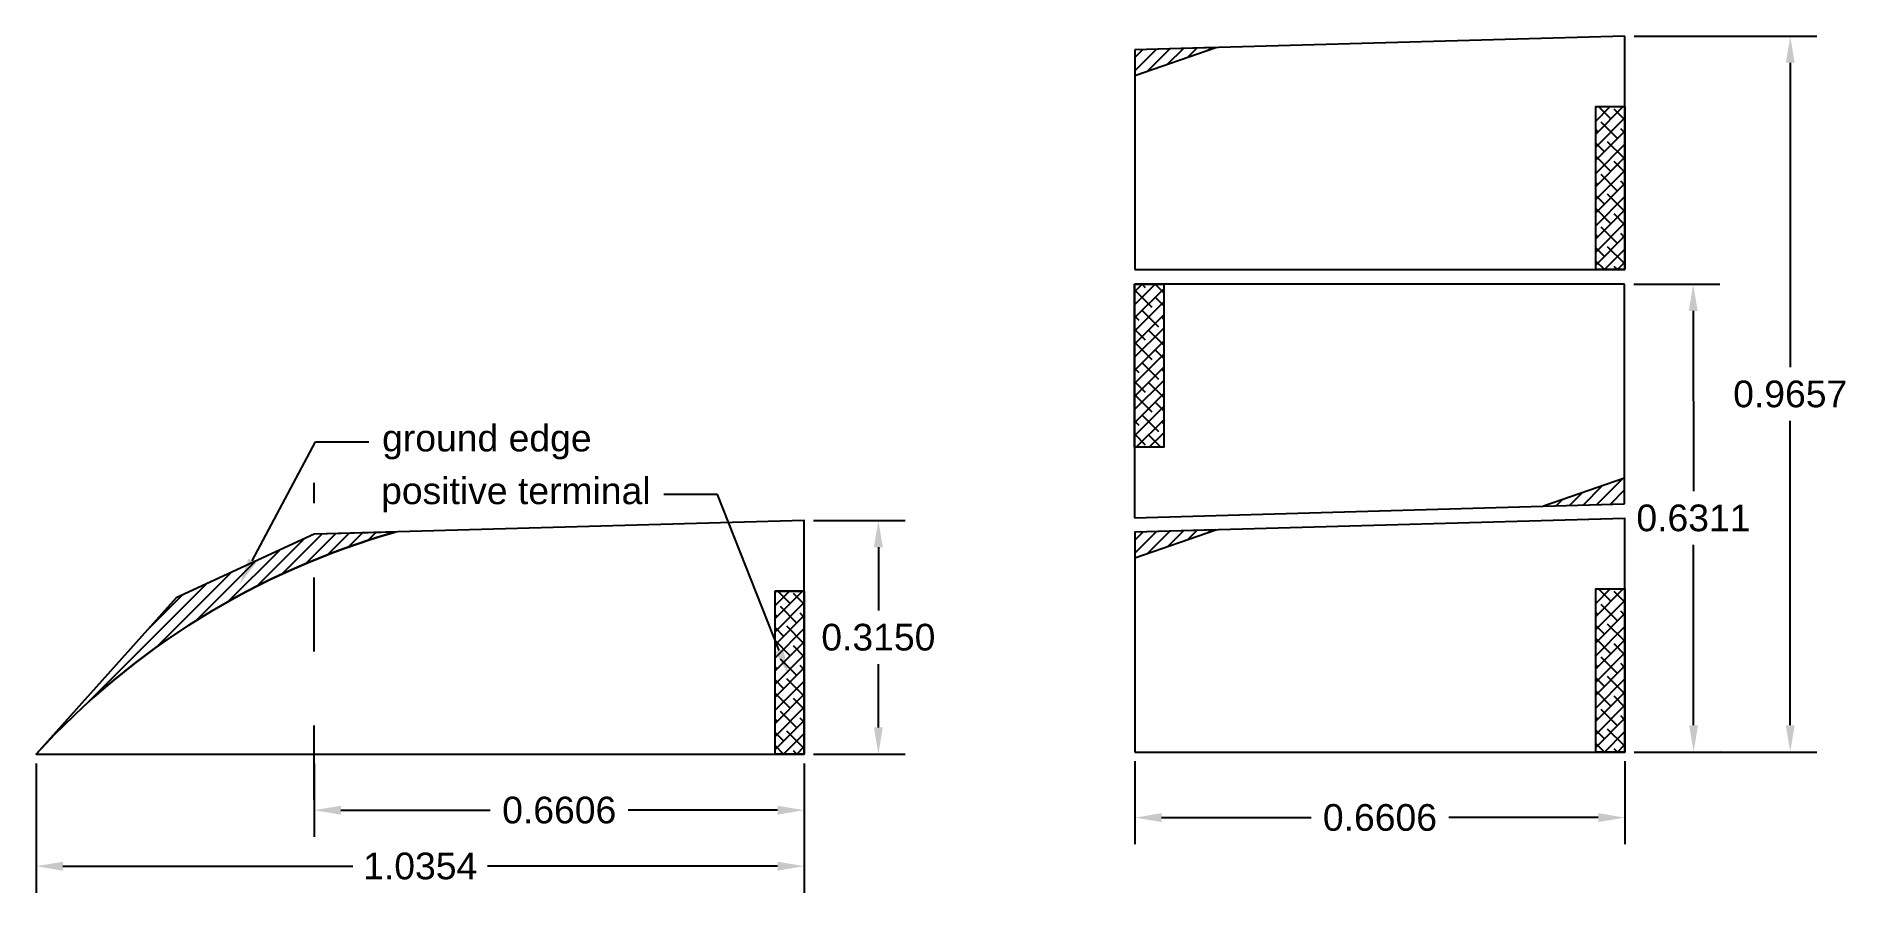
# Model space of a CAD drawing. Header units: inches. Extents: x 0 to 2.44, y -0.19 to 0.97.
import ezdxf
from ezdxf import colors
from ezdxf.entities.mleader import LeaderData, LeaderLine
from ezdxf.math import Vec2, Vec3

# ---------------------------------------------------------------- set-up
doc = ezdxf.new("R2010")
doc.units = ezdxf.units.IN
doc.header["$MEASUREMENT"] = 0
doc.linetypes.add('DASHED', pattern=[0.75, 0.5, -0.25])
doc.styles.get("Standard").update_dxf_attribs({"font": 'Arial.ttf'})
doc.dimstyles.get("Standard").update_dxf_attribs({"dimtxt": 0.18, "dimasz": 0.18, "dimexe": 0.18, "dimexo": 0.0625, "dimgap": 0.09, "dimtad": 0, "dimtih": 1, "dimtoh": 1, "dimdec": 4, "dimzin": 0, "dimdsep": 46, "dimtxsty": 'Standard', "dimcen": 0.09, "dimadec": 0, "dimazin": 0, "dimtfac": 1, "dimtdec": 4, "dimtofl": 0, "dimtmove": 0, "dimatfit": 3, "dimfxl": 1, "dimtolj": 1, "dimtzin": 0, "dimarcsym": 0})

# ---------------------------------------------------------------- blocks, each defined once
blk = doc.blocks.new('*D1')
at = {"color": 0, "lineweight": -2, "transparency": 16777216}
for p, q in [((0, -0.0125), (0, -0.1872)), ((1.0354, -0.0125), (1.0354, -0.1872)), ((0.036, -0.1512), (0.4268, -0.1512)), ((0.9994, -0.1512), (0.6086, -0.1512))]:
    blk.add_line(p, q, dxfattribs=at)
at = {"color": 0, "transparency": 16777216}
for points in [[(0.036, -0.1452), (0.036, -0.1572), (0, -0.1512)], [(0.9994, -0.1452), (0.9994, -0.1572), (1.0354, -0.1512)]]:
    blk.add_solid(points, dxfattribs=at)
at = {"layer": 'Defpoints', "color": 0, "transparency": 16777216}
for p in [(0, 0), (1.0354, 0), (1.0354, -0.1512)]:
    blk.add_point(p, dxfattribs=at)
at = {"color": 0, "transparency": 16777216, "insert": (0.5177, -0.1512), "char_height": 0.036, "attachment_point": 5}
blk.add_mtext('\\A1;1.0354', dxfattribs=at)
blk = doc.blocks.new('*D2')
at = {"color": 0, "lineweight": -2, "transparency": 16777216}
for p, q in [((0.3748, -0.0125), (0.3748, -0.1117)), ((1.0354, -0.0125), (1.0354, -0.1117)), ((0.4108, -0.0757), (0.6122, -0.0757)), ((0.9994, -0.0757), (0.798, -0.0757))]:
    blk.add_line(p, q, dxfattribs=at)
at = {"color": 0, "transparency": 16777216}
for points in [[(0.4108, -0.0697), (0.4108, -0.0817), (0.3748, -0.0757)], [(0.9994, -0.0697), (0.9994, -0.0817), (1.0354, -0.0757)]]:
    blk.add_solid(points, dxfattribs=at)
at = {"layer": 'Defpoints', "color": 0, "transparency": 16777216}
for p in [(0.3748, 0), (1.0354, 0), (1.0354, -0.0757)]:
    blk.add_point(p, dxfattribs=at)
at = {"color": 0, "transparency": 16777216, "insert": (0.7051, -0.0757), "char_height": 0.036, "attachment_point": 5}
blk.add_mtext('\\A1;0.6606', dxfattribs=at)
blk = doc.blocks.new('*D3')
at = {"color": 0, "lineweight": -2, "transparency": 16777216}
for p, q in [((1.0479, 0.315), (1.1713, 0.315)), ((1.1353, 0.279), (1.1353, 0.1937)), ((1.1353, 0.036), (1.1353, 0.1212)), ((1.0479, 0), (1.1713, 0))]:
    blk.add_line(p, q, dxfattribs=at)
at = {"color": 0, "transparency": 16777216}
for points in [[(1.1293, 0.279), (1.1413, 0.279), (1.1353, 0.315)], [(1.1293, 0.036), (1.1413, 0.036), (1.1353, 0)]]:
    blk.add_solid(points, dxfattribs=at)
at = {"layer": 'Defpoints', "color": 0, "transparency": 16777216}
for p in [(1.0354, 0.315), (1.1353, 0.315), (1.0354, 0)]:
    blk.add_point(p, dxfattribs=at)
at = {"color": 0, "transparency": 16777216, "insert": (1.1353, 0.1575), "char_height": 0.036, "attachment_point": 5}
blk.add_mtext('\\A1;0.3150', dxfattribs=at)
blk = doc.blocks.new('*D4')
at = {"color": 0, "lineweight": -2, "transparency": 16777216}
for p, q in [((1.4812, -0.0097), (1.4812, -0.1217)), ((2.1418, -0.0097), (2.1418, -0.1217)), ((1.5172, -0.0857), (1.7186, -0.0857)), ((2.1058, -0.0857), (1.9044, -0.0857))]:
    blk.add_line(p, q, dxfattribs=at)
at = {"color": 0, "transparency": 16777216}
for points in [[(1.5172, -0.0797), (1.5172, -0.0917), (1.4812, -0.0857)], [(2.1058, -0.0797), (2.1058, -0.0917), (2.1418, -0.0857)]]:
    blk.add_solid(points, dxfattribs=at)
at = {"layer": 'Defpoints', "color": 0, "transparency": 16777216}
for p in [(1.4812, 0.0028), (2.1418, 0.0028), (2.1418, -0.0857)]:
    blk.add_point(p, dxfattribs=at)
at = {"color": 0, "transparency": 16777216, "insert": (1.8115, -0.0857), "char_height": 0.036, "attachment_point": 5}
blk.add_mtext('\\A1;0.6606', dxfattribs=at)
blk = doc.blocks.new('*D5')
at = {"color": 0, "lineweight": -2, "transparency": 16777216}
for p, q in [((2.1538, 0.6339), (2.2698, 0.634)), ((2.2338, 0.5979), (2.2341, 0.3547)), ((2.2343, 0.0389), (2.2341, 0.2822)), ((2.1543, 0.0028), (2.2704, 0.0029))]:
    blk.add_line(p, q, dxfattribs=at)
at = {"color": 0, "transparency": 16777216}
for points in [[(2.2398, 0.5979), (2.2278, 0.5979), (2.2338, 0.6339)], [(2.2403, 0.0389), (2.2283, 0.0389), (2.2344, 0.0029)]]:
    blk.add_solid(points, dxfattribs=at)
at = {"layer": 'Defpoints', "color": 0, "transparency": 16777216}
for p in [(2.1413, 0.6339), (2.2338, 0.6339), (2.1418, 0.0028)]:
    blk.add_point(p, dxfattribs=at)
at = {"color": 0, "transparency": 16777216, "insert": (2.2341, 0.3184), "char_height": 0.036, "attachment_point": 5}
blk.add_mtext('\\A1;0.6311', dxfattribs=at)
blk = doc.blocks.new('*D6')
at = {"color": 0, "lineweight": -2, "transparency": 16777216}
for p, q in [((2.1543, 0.9685), (2.4006, 0.9685)), ((2.3646, 0.9325), (2.3646, 0.5219)), ((2.3646, 0.0388), (2.3646, 0.4494)), ((2.1543, 0.0028), (2.4006, 0.0028))]:
    blk.add_line(p, q, dxfattribs=at)
at = {"color": 0, "transparency": 16777216}
for points in [[(2.3586, 0.9325), (2.3706, 0.9325), (2.3646, 0.9685)], [(2.3586, 0.0388), (2.3706, 0.0388), (2.3646, 0.0028)]]:
    blk.add_solid(points, dxfattribs=at)
at = {"layer": 'Defpoints', "color": 0, "transparency": 16777216}
for p in [(2.1418, 0.9685), (2.3646, 0.9685), (2.1418, 0.0028)]:
    blk.add_point(p, dxfattribs=at)
at = {"color": 0, "transparency": 16777216, "insert": (2.3646, 0.4856), "char_height": 0.036, "attachment_point": 5}
blk.add_mtext('\\A1;0.9657', dxfattribs=at)

msp = doc.modelspace()

# ---------------------------------------------------------------- hatches: boundary and pattern name
h = msp.add_hatch()
h.set_pattern_fill('ANSI31', color=256, scale=0.1, angle=360)
h.set_pattern_definition([(45, (1.367974, 0.154557), (-0.00883883, 0.00883883), [])])
h.paths.add_polyline_path([(1.48117, 0.94997), (1.48117, 0.9153), (1.59037, 0.95302)])
h = msp.add_hatch()
h.set_pattern_fill('ANSI38', color=256, scale=0.1, angle=360)
h.set_pattern_definition([(45, (1.106371, 0.653508), (-0.00883883, 0.00883883), []), (135, (1.106371, 0.653508), (-0.0265165, 0.00883883), [0.03125, -0.01875])])
h.paths.add_polyline_path([(2.1418, 0.87351), (2.10237, 0.87351), (2.10237, 0.65351), (2.1418, 0.65351)])
h = msp.add_hatch()
h.set_pattern_fill('ANSI38', color=256, scale=0.1, angle=180)
h.set_pattern_definition([(225, (2.516057, 0.633858), (0.00883883, -0.00883883), []), (315, (2.516057, 0.633858), (0.0265165, -0.00883883), [0.03125, -0.01875])])
h.paths.add_polyline_path([(1.48062, 0.41386), (1.52006, 0.41386), (1.52006, 0.63386), (1.48062, 0.63386)])
h = msp.add_hatch()
h.set_pattern_fill('ANSI31', color=256, scale=0.1, angle=180)
h.set_pattern_definition([(225, (2.255003, 1.141921), (0.00883883, -0.00883883), [])])
h.paths.add_polyline_path([(2.03206, 0.33434), (2.14125, 0.3374), (2.14125, 0.37206)])
h = msp.add_hatch()
h.set_pattern_fill('ANSI31', color=256, scale=0.1)
h.paths.add_polyline_path([(0.3748, 0.29646), (0.18858, 0.21063), (0, 0, -0.139452), (0.484, 0.29952)])
h = msp.add_hatch()
h.set_pattern_fill('ANSI31', color=256, scale=0.1)
h.set_pattern_definition([(45, (1.367974, -0.496152), (-0.00883883, 0.00883883), [])])
h.paths.add_polyline_path([(1.48117, 0.29926), (1.48117, 0.26459), (1.59037, 0.30231)])
h = msp.add_hatch()
h.set_pattern_fill('ANSI38', color=256, scale=0.1)
h.paths.add_polyline_path([(1.03543, 0.22), (0.996, 0.22), (0.996, 0), (1.03543, 0)])
h = msp.add_hatch()
h.set_pattern_fill('ANSI38', color=256, scale=0.1)
h.set_pattern_definition([(45, (1.106371, 0.002799), (-0.00883883, 0.00883883), []), (135, (1.106371, 0.002799), (-0.0265165, 0.00883883), [0.03125, -0.01875])])
h.paths.add_polyline_path([(2.1418, 0.2228), (2.10237, 0.2228), (2.10237, 0.0028), (2.1418, 0.0028)])

# ---------------------------------------------------------------- linework, layer by layer
for p, q in [((2.1418, 0.96847), (1.48117, 0.94997)), ((2.1418, 0.65351), (2.1418, 0.96847)), ((1.48117, 0.94997), (1.48117, 0.65351)), ((1.48117, 0.65351), (2.1418, 0.65351)), ((1.48062, 0.63386), (1.48062, 0.3189)), ((2.14125, 0.63386), (1.48062, 0.63386)), ((2.14125, 0.3374), (2.14125, 0.63386)), ((1.48062, 0.3189), (2.14125, 0.3374)), ((1.03543, 0.22), (0.996, 0.22))]:
    msp.add_line(p, q)
at = {"linetype": 'DASHED', "ltscale": 0.1}
msp.add_line((0.3748, -0.06163), (0.3748, 0.36604), dxfattribs=at)
for points in [[(1.48117, 0.94997), (1.48117, 0.9153), (1.59037, 0.95302)], [(2.1418, 0.65351), (2.10237, 0.65351), (2.10237, 0.87351), (2.1418, 0.87351)], [(1.48062, 0.63386), (1.52006, 0.63386), (1.52006, 0.41386), (1.48062, 0.41386)], [(2.14125, 0.3374), (2.14125, 0.37206), (2.03206, 0.33434)], [(1.48117, 0.0028), (2.1418, 0.0028), (2.1418, 0.31776), (1.48117, 0.29926)], [(0.3748, 0.29646), (0.18858, 0.21063), (0, 0), (1.03543, 0), (1.03543, 0.31496)], [(1.48117, 0.29926), (1.48117, 0.26459), (1.59037, 0.30231)], [(1.03543, 0), (0.996, 0), (0.996, 0.22), (1.03543, 0.22)], [(2.1418, 0.0028), (2.10237, 0.0028), (2.10237, 0.2228), (2.1418, 0.2228)]]:
    msp.add_lwpolyline(points, close=True)
msp.add_lwpolyline([(0.484, 0.29952), (0.3748, 0.29646), (0.18858, 0.21063), (0, 0, -0.139452)], format="xyb", close=True)
msp.add_arc((0.76851, -0.70105), 1.04023, 105.87297, 137.62822)

# ---------------------------------------------------------------- dimensions: what is measured, and where the dimension line sits
dim = msp.add_aligned_dim(p1=(2.1418, 0.0028), p2=(2.1418, 0.96847), distance=-0.22275, dimstyle='Standard', override={"dimscale": 0.2})
dim.commit()
dim.dimension.update_dxf_attribs({"geometry": '*D6', "text_midpoint": (2.36455, 0.48563)})
dim = msp.add_linear_dim(base=(2.23382, 0.63394), p1=(2.1418, 0.0028), p2=(2.14125, 0.63386), angle=90.04995, dimstyle='Standard', override={"dimscale": 0.2})
dim.commit()
dim.dimension.update_dxf_attribs({"geometry": '*D5', "text_midpoint": (2.23409, 0.31841), "dimtype": 161})
dim = msp.add_linear_dim(base=(1.13534, 0.31496), p1=(1.03543, 0), p2=(1.03543, 0.31496), angle=90, dimstyle='Standard', override={"dimscale": 0.2})
dim.commit()
dim.dimension.update_dxf_attribs({"geometry": '*D3', "text_midpoint": (1.13534, 0.15748)})
dim = msp.add_linear_dim(base=(1.03543, -0.15116), p1=(0, 0), p2=(1.03543, 0), dimstyle='Standard', override={"dimscale": 0.2})
dim.commit()
dim.dimension.update_dxf_attribs({"geometry": '*D1', "text_midpoint": (0.51772, -0.15116), "dimtype": 160})
for base, p1, p2, picture, middle in [((1.03543, -0.07566), (0.3748, 0), (1.03543, 0), '*D2', (0.70512, -0.07566)), ((2.1418, -0.08573), (1.48117, 0.0028), (2.1418, 0.0028), '*D4', (1.81149, -0.08573))]:
    dim = msp.add_linear_dim(base=base, p1=p1, p2=p2, dimstyle='Standard', override={"dimscale": 0.2})
    dim.commit()
    dim.dimension.update_dxf_attribs({"geometry": picture, "text_midpoint": middle})

# ---------------------------------------------------------------- leaders
ml = msp.add_multileader_mtext('Standard')
ml.set_content('ground edge', color=256)
ml.set_leader_properties()
ml.build(insert=Vec2(0, 0))
ml.multileader.update_dxf_attribs({"dogleg_length": 0.36, "arrow_head_size": 0.036, "scale": 0.2})
ctx = ml.context
ctx.base_point, ctx.scale, ctx.char_height, ctx.arrow_head_size, ctx.landing_gap_size, ctx.plane_origin = Vec3(0.44834, 0.42117), 0.2, 0.036, 0.036, 0.018, Vec3(0.27419, 0.22884)
notes = []
notes.append((ctx, [(0, (1, 1, 0), (0.37634, 0.42117), (1, 0), 0.072, [(0, [(0.27419, 0.22884)], 0, [])])]))
ctx.mtext.insert, ctx.mtext.flow_direction = Vec3(0.46634, 0.44432), 5
ml = msp.add_multileader_mtext('Standard')
ml.set_content('positive terminal', color=256)
ml.set_leader_properties()
ml.build(insert=Vec2(0, 0))
ml.multileader.update_dxf_attribs({"dogleg_length": 0.36, "arrow_head_size": 0.036, "scale": 0.2})
ctx = ml.context
ctx.base_point, ctx.scale, ctx.char_height, ctx.arrow_head_size, ctx.landing_gap_size, ctx.plane_origin = Vec3(0.45373, 0.35026), 0.2, 0.036, 0.036, 0.018, Vec3(1.01476, 0.10635)
ctx.text_align_type = 2
notes.append((ctx, [(0, (1, 1, 0), (0.91829, 0.35026), (-1, 0), 0.072, [(0, [(1.01476, 0.10635)], 0, [])])]))
ctx.mtext.insert, ctx.mtext.alignment, ctx.mtext.flow_direction = Vec3(0.82829, 0.37317), 3, 5
for ctx, leaders in notes:
    for number, flags, end, landing, length, lines in leaders:
        leader = LeaderData()
        leader.index, (leader.has_last_leader_line, leader.has_dogleg_vector, leader.attachment_direction) = number, flags
        leader.last_leader_point, leader.dogleg_vector, leader.dogleg_length = Vec3(end), Vec3(landing), length
        for number, points, colour, breaks in lines:
            line = LeaderLine()
            line.index, line.vertices, line.color, line.breaks = number, Vec3.list(points), colors.encode_raw_color(colour), breaks
            leader.lines.append(line)
        ctx.leaders.append(leader)

doc.saveas('drawing.dxf')
